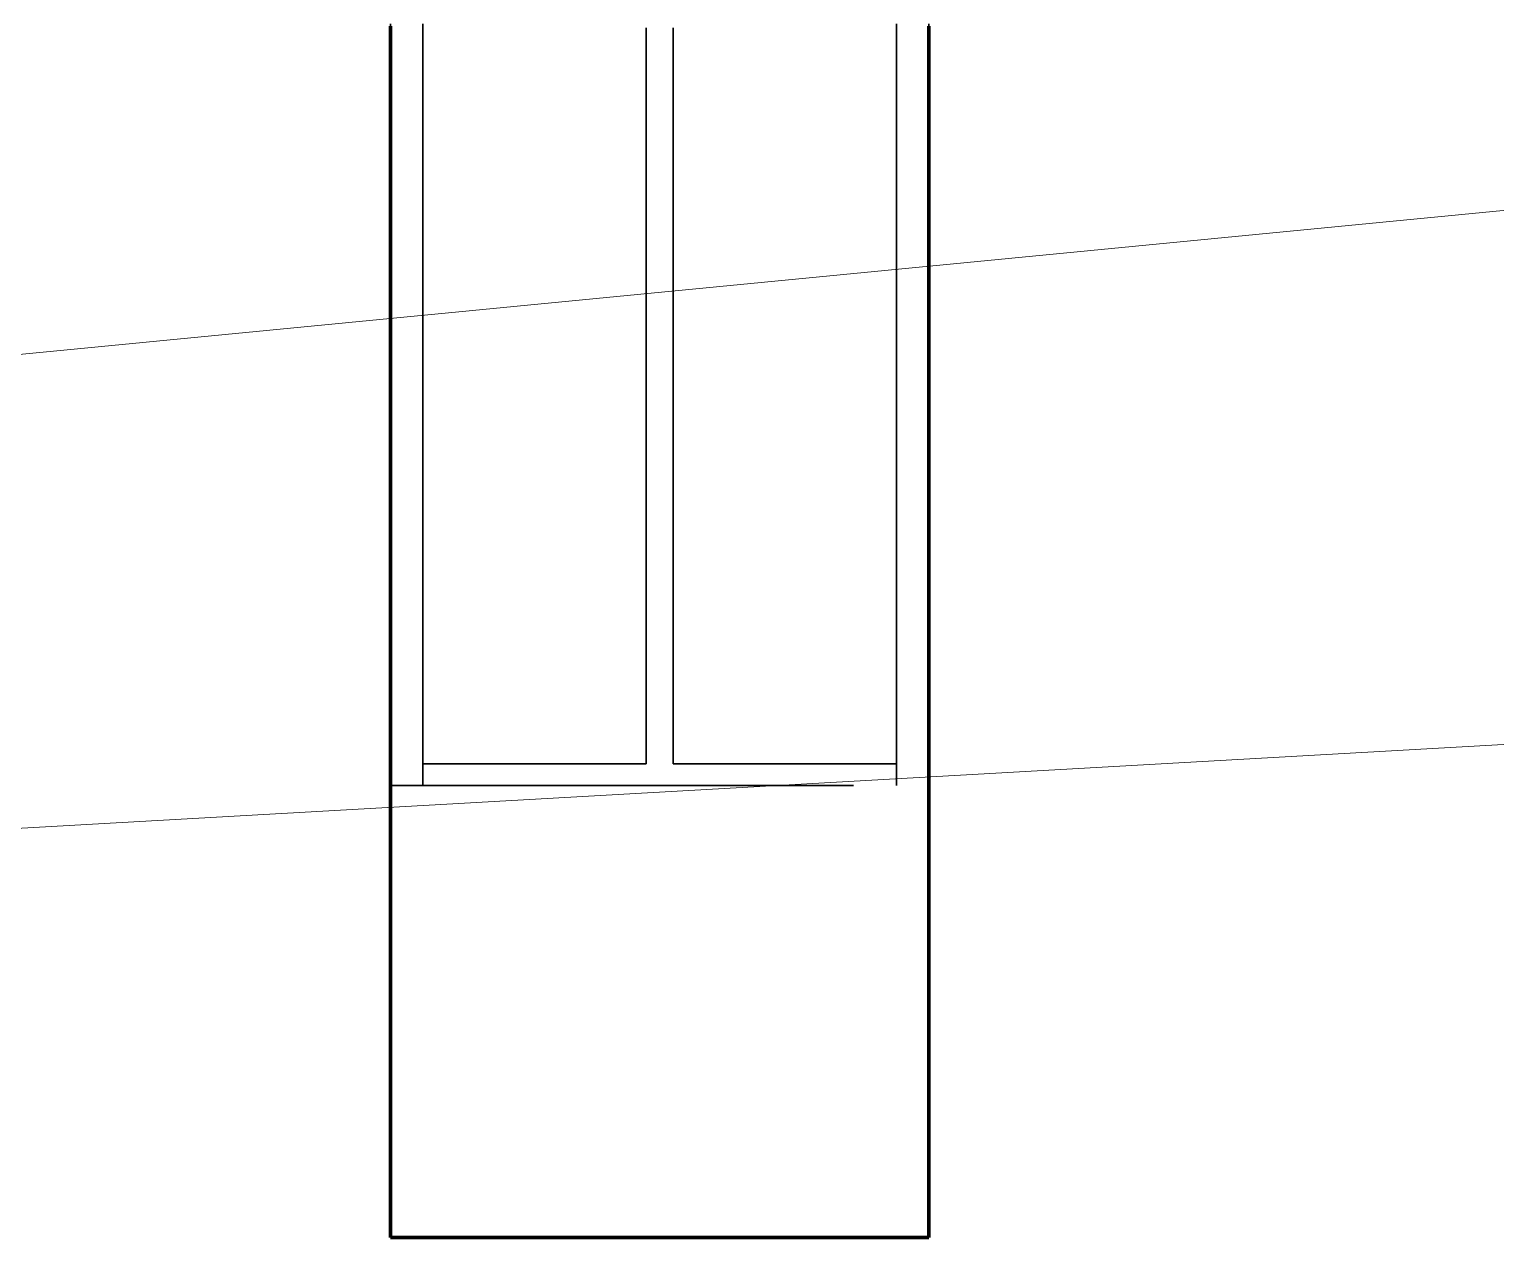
# Model space of a CAD drawing. Header units: millimetres. Extents: x 0 to 2208, y 0 to 420.
# Drawn here: x 104.73 to 118.35, y 143.77 to 154.99 of the extents above; entities that cross this region are included whole.
import ezdxf

# ---------------------------------------------------------------- set-up
doc = ezdxf.new("R2010")
doc.units = ezdxf.units.MM
doc.linetypes.add('IRAM-E-TRAZOS', pattern=[5, 4, -1])
for name, color, linetype, lineweight in [('01-VISIBLE', 7, 'CONTINUOUS', 70), ('02-OCULTA', 4, 'IRAM-E-TRAZOS', 35), ('08-FINA', 5, 'CONTINUOUS', 18)]:
    doc.layers.add(name, color=color, linetype=linetype, lineweight=lineweight)

msp = doc.modelspace()

# ---------------------------------------------------------------- linework, layer by layer
at = {"layer": '01-VISIBLE'}
msp.add_line((108.084, 143.766), (113.084, 143.766), dxfattribs=at)
for points in [[(108.084, 155.016), (108.084, 154.941), (108.084, 154.866), (108.084, 154.791), (108.084, 154.716), (108.084, 154.641), (108.084, 154.566), (108.084, 154.491), (108.084, 154.416), (108.084, 154.341), (108.084, 154.266), (108.084, 154.191), (108.084, 154.116), (108.084, 154.041), (108.084, 153.966), (108.084, 153.891), (108.084, 153.816), (108.084, 153.741), (108.084, 153.666), (108.084, 153.591), (108.084, 153.516), (108.084, 153.441), (108.084, 153.366), (108.084, 153.291), (108.084, 153.216), (108.084, 153.141), (108.084, 153.066), (108.084, 152.991), (108.084, 152.916), (108.084, 152.841), (108.084, 152.766), (108.084, 152.691), (108.084, 152.616), (108.084, 152.541), (108.084, 152.466), (108.084, 152.391), (108.084, 152.316), (108.084, 152.241), (108.084, 152.166), (108.084, 152.091), (108.084, 152.016), (108.084, 151.941), (108.084, 151.866), (108.084, 151.791), (108.084, 151.716), (108.084, 151.641), (108.084, 151.566), (108.084, 151.491), (108.084, 151.416), (108.084, 151.341), (108.084, 151.266), (108.084, 151.191), (108.084, 151.116), (108.084, 151.041), (108.084, 150.966), (108.084, 150.891), (108.084, 150.816), (108.084, 150.741), (108.084, 150.666), (108.084, 150.591), (108.084, 150.516), (108.084, 150.441), (108.084, 150.366), (108.084, 150.291), (108.084, 150.216), (108.084, 150.141), (108.084, 150.066), (108.084, 149.991), (108.084, 149.916), (108.084, 149.841), (108.084, 149.766), (108.084, 149.691), (108.084, 149.616), (108.084, 149.541), (108.084, 149.466), (108.084, 149.391), (108.084, 149.316), (108.084, 149.241), (108.084, 149.166), (108.084, 149.091), (108.084, 149.016), (108.084, 148.941), (108.084, 148.866), (108.084, 148.791), (108.084, 148.716), (108.084, 148.641), (108.084, 148.566), (108.084, 148.491), (108.084, 148.416), (108.084, 148.341), (108.084, 148.266), (108.084, 148.191), (108.084, 148.116), (108.084, 148.041), (108.084, 147.966), (108.084, 147.891), (108.084, 147.816), (108.084, 147.741), (108.084, 147.666), (108.084, 147.591), (108.084, 147.516), (108.084, 147.441), (108.084, 147.366), (108.084, 147.291), (108.084, 147.216), (108.084, 147.141), (108.084, 147.066), (108.084, 146.991), (108.084, 146.916), (108.084, 146.841), (108.084, 146.766), (108.084, 146.691), (108.084, 146.616), (108.084, 146.541), (108.084, 146.466), (108.084, 146.391), (108.084, 146.316), (108.084, 146.241), (108.084, 146.166), (108.084, 146.091), (108.084, 146.016), (108.084, 145.941), (108.084, 145.866), (108.084, 145.791), (108.084, 145.716), (108.084, 145.641), (108.084, 145.566), (108.084, 145.491), (108.084, 145.416), (108.084, 145.341), (108.084, 145.266), (108.084, 145.191), (108.084, 145.116), (108.084, 145.041), (108.084, 144.966), (108.084, 144.891), (108.084, 144.816), (108.084, 144.741), (108.084, 144.666), (108.084, 144.591), (108.084, 144.516), (108.084, 144.441), (108.084, 144.366), (108.084, 144.291), (108.084, 144.216), (108.084, 144.141), (108.084, 144.066), (108.084, 143.991), (108.084, 143.916), (108.084, 143.841), (108.084, 143.766)], [(113.084, 155.016), (113.084, 154.941), (113.084, 154.866), (113.084, 154.791), (113.084, 154.716), (113.084, 154.641), (113.084, 154.566), (113.084, 154.491), (113.084, 154.416), (113.084, 154.341), (113.084, 154.266), (113.084, 154.191), (113.084, 154.116), (113.084, 154.041), (113.084, 153.966), (113.084, 153.891), (113.084, 153.816), (113.084, 153.741), (113.084, 153.666), (113.084, 153.591), (113.084, 153.516), (113.084, 153.441), (113.084, 153.366), (113.084, 153.291), (113.084, 153.216), (113.084, 153.141), (113.084, 153.066), (113.084, 152.991), (113.084, 152.916), (113.084, 152.841), (113.084, 152.766), (113.084, 152.691), (113.084, 152.616), (113.084, 152.541), (113.084, 152.466), (113.084, 152.391), (113.084, 152.316), (113.084, 152.241), (113.084, 152.166), (113.084, 152.091), (113.084, 152.016), (113.084, 151.941), (113.084, 151.866), (113.084, 151.791), (113.084, 151.716), (113.084, 151.641), (113.084, 151.566), (113.084, 151.491), (113.084, 151.416), (113.084, 151.341), (113.084, 151.266), (113.084, 151.191), (113.084, 151.116), (113.084, 151.041), (113.084, 150.966), (113.084, 150.891), (113.084, 150.816), (113.084, 150.741), (113.084, 150.666), (113.084, 150.591), (113.084, 150.516), (113.084, 150.441), (113.084, 150.366), (113.084, 150.291), (113.084, 150.216), (113.084, 150.141), (113.084, 150.066), (113.084, 149.991), (113.084, 149.916), (113.084, 149.841), (113.084, 149.766), (113.084, 149.691), (113.084, 149.616), (113.084, 149.541), (113.084, 149.466), (113.084, 149.391), (113.084, 149.316), (113.084, 149.241), (113.084, 149.166), (113.084, 149.091), (113.084, 149.016), (113.084, 148.941), (113.084, 148.866), (113.084, 148.791), (113.084, 148.716), (113.084, 148.641), (113.084, 148.566), (113.084, 148.491), (113.084, 148.416), (113.084, 148.341), (113.084, 148.266), (113.084, 148.191), (113.084, 148.116), (113.084, 148.041), (113.084, 147.966), (113.084, 147.891), (113.084, 147.816), (113.084, 147.741), (113.084, 147.666), (113.084, 147.591), (113.084, 147.516), (113.084, 147.441), (113.084, 147.366), (113.084, 147.291), (113.084, 147.216), (113.084, 147.141), (113.084, 147.066), (113.084, 146.991), (113.084, 146.916), (113.084, 146.841), (113.084, 146.766), (113.084, 146.691), (113.084, 146.616), (113.084, 146.541), (113.084, 146.466), (113.084, 146.391), (113.084, 146.316), (113.084, 146.241), (113.084, 146.166), (113.084, 146.091), (113.084, 146.016), (113.084, 145.941), (113.084, 145.866), (113.084, 145.791), (113.084, 145.716), (113.084, 145.641), (113.084, 145.566), (113.084, 145.491), (113.084, 145.416), (113.084, 145.341), (113.084, 145.266), (113.084, 145.191), (113.084, 145.116), (113.084, 145.041), (113.084, 144.966), (113.084, 144.891), (113.084, 144.816), (113.084, 144.741), (113.084, 144.666), (113.084, 144.591), (113.084, 144.516), (113.084, 144.441), (113.084, 144.366), (113.084, 144.291), (113.084, 144.216), (113.084, 144.141), (113.084, 144.066), (113.084, 143.991), (113.084, 143.916), (113.084, 143.841), (113.084, 143.766)]]:
    msp.add_lwpolyline(points, dxfattribs=at)
at = {"layer": '02-OCULTA'}
for p, q in [((108.384, 148.166), (110.459, 148.166)), ((110.709, 148.166), (112.784, 148.166)), ((108.084, 147.966), (113.084, 147.966)), ((108.384, 147.966), (112.784, 147.966))]:
    msp.add_line(p, q, dxfattribs=at)
for points in [[(108.084, 155.04), (108.084, 154.986), (108.084, 154.932), (108.084, 154.878), (108.084, 154.824), (108.084, 154.77), (108.084, 154.716), (108.084, 154.662), (108.084, 154.608), (108.084, 154.554), (108.084, 154.5), (108.084, 154.446), (108.084, 154.392), (108.084, 154.338), (108.084, 154.284), (108.084, 154.23), (108.084, 154.176), (108.084, 154.122), (108.084, 154.068), (108.084, 154.014), (108.084, 153.96), (108.084, 153.906), (108.084, 153.852), (108.084, 153.798), (108.084, 153.744), (108.084, 153.69), (108.084, 153.636), (108.084, 153.582), (108.084, 153.528), (108.084, 153.474), (108.084, 153.42), (108.084, 153.366), (108.084, 153.312), (108.084, 153.258), (108.084, 153.204), (108.084, 153.15), (108.084, 153.096), (108.084, 153.042), (108.084, 152.988), (108.084, 152.934), (108.084, 152.88), (108.084, 152.826), (108.084, 152.772), (108.084, 152.718), (108.084, 152.664), (108.084, 152.61), (108.084, 152.556), (108.084, 152.502), (108.084, 152.448), (108.084, 152.394), (108.084, 152.34), (108.084, 152.286), (108.084, 152.232), (108.084, 152.178), (108.084, 152.124), (108.084, 152.07), (108.084, 152.016), (108.084, 151.962), (108.084, 151.908), (108.084, 151.854), (108.084, 151.8), (108.084, 151.746), (108.084, 151.692), (108.084, 151.638), (108.084, 151.584), (108.084, 151.53), (108.084, 151.476), (108.084, 151.422), (108.084, 151.368), (108.084, 151.314), (108.084, 151.26), (108.084, 151.206), (108.084, 151.152), (108.084, 151.098), (108.084, 151.044), (108.084, 150.99), (108.084, 150.936), (108.084, 150.882), (108.084, 150.828), (108.084, 150.774), (108.084, 150.72), (108.084, 150.666), (108.084, 150.612), (108.084, 150.558), (108.084, 150.504), (108.084, 150.45), (108.084, 150.396), (108.084, 150.342), (108.084, 150.288), (108.084, 150.234), (108.084, 150.18), (108.084, 150.126), (108.084, 150.072), (108.084, 150.018), (108.084, 149.964), (108.084, 149.91), (108.084, 149.856), (108.084, 149.802), (108.084, 149.748), (108.084, 149.694), (108.084, 149.64), (108.084, 149.586), (108.084, 149.532), (108.084, 149.478), (108.084, 149.424), (108.084, 149.37), (108.084, 149.316), (108.084, 149.262), (108.084, 149.208), (108.084, 149.154), (108.084, 149.1), (108.084, 149.046), (108.084, 148.992), (108.084, 148.938), (108.084, 148.884), (108.084, 148.83), (108.084, 148.776), (108.084, 148.722), (108.084, 148.668), (108.084, 148.614), (108.084, 148.56), (108.084, 148.506), (108.084, 148.452), (108.084, 148.398), (108.084, 148.344), (108.084, 148.29), (108.084, 148.236), (108.084, 148.182), (108.084, 148.128), (108.084, 148.074), (108.084, 148.02), (108.084, 147.966)], [(108.084, 147.966), (108.084, 148.02), (108.084, 148.074), (108.084, 148.128), (108.084, 148.182), (108.084, 148.236), (108.084, 148.29), (108.084, 148.344), (108.084, 148.398), (108.084, 148.452), (108.084, 148.506), (108.084, 148.56), (108.084, 148.614), (108.084, 148.668), (108.084, 148.722), (108.084, 148.776), (108.084, 148.83), (108.084, 148.884), (108.084, 148.938), (108.084, 148.992), (108.084, 149.046), (108.084, 149.1), (108.084, 149.154), (108.084, 149.208), (108.084, 149.262), (108.084, 149.316), (108.084, 149.37), (108.084, 149.424), (108.084, 149.478), (108.084, 149.532), (108.084, 149.586), (108.084, 149.64), (108.084, 149.694), (108.084, 149.748), (108.084, 149.802), (108.084, 149.856), (108.084, 149.91), (108.084, 149.964), (108.084, 150.018), (108.084, 150.072), (108.084, 150.126), (108.084, 150.18), (108.084, 150.234), (108.084, 150.288), (108.084, 150.342), (108.084, 150.396), (108.084, 150.45), (108.084, 150.504), (108.084, 150.558), (108.084, 150.612), (108.084, 150.666), (108.084, 150.72), (108.084, 150.774), (108.084, 150.828), (108.084, 150.882), (108.084, 150.936), (108.084, 150.99), (108.084, 151.044), (108.084, 151.098), (108.084, 151.152), (108.084, 151.206), (108.084, 151.26), (108.084, 151.314), (108.084, 151.368), (108.084, 151.422), (108.084, 151.476), (108.084, 151.53), (108.084, 151.584), (108.084, 151.638), (108.084, 151.692), (108.084, 151.746), (108.084, 151.8), (108.084, 151.854), (108.084, 151.908), (108.084, 151.962), (108.084, 152.016), (108.084, 152.07), (108.084, 152.124), (108.084, 152.178), (108.084, 152.232), (108.084, 152.286), (108.084, 152.34), (108.084, 152.394), (108.084, 152.448), (108.084, 152.502), (108.084, 152.556), (108.084, 152.61), (108.084, 152.664), (108.084, 152.718), (108.084, 152.772), (108.084, 152.826), (108.084, 152.88), (108.084, 152.934), (108.084, 152.988), (108.084, 153.042), (108.084, 153.096), (108.084, 153.15), (108.084, 153.204), (108.084, 153.258), (108.084, 153.312), (108.084, 153.366), (108.084, 153.42), (108.084, 153.474), (108.084, 153.528), (108.084, 153.582), (108.084, 153.636), (108.084, 153.69), (108.084, 153.744), (108.084, 153.798), (108.084, 153.852), (108.084, 153.906), (108.084, 153.96), (108.084, 154.014), (108.084, 154.068), (108.084, 154.122), (108.084, 154.176), (108.084, 154.23), (108.084, 154.284), (108.084, 154.338), (108.084, 154.392), (108.084, 154.446), (108.084, 154.5), (108.084, 154.554), (108.084, 154.608), (108.084, 154.662), (108.084, 154.716), (108.084, 154.77), (108.084, 154.824), (108.084, 154.878), (108.084, 154.932), (108.084, 154.986), (108.084, 155.04)], [(108.084, 143.766), (108.084, 143.841), (108.084, 143.916), (108.084, 143.991), (108.084, 144.066), (108.084, 144.141), (108.084, 144.216), (108.084, 144.291), (108.084, 144.366), (108.084, 144.441), (108.084, 144.516), (108.084, 144.591), (108.084, 144.666), (108.084, 144.741), (108.084, 144.816), (108.084, 144.891), (108.084, 144.966), (108.084, 145.041), (108.084, 145.116), (108.084, 145.191), (108.084, 145.266), (108.084, 145.341), (108.084, 145.416), (108.084, 145.491), (108.084, 145.566), (108.084, 145.641), (108.084, 145.716), (108.084, 145.791), (108.084, 145.866), (108.084, 145.941), (108.084, 146.016), (108.084, 146.091), (108.084, 146.166), (108.084, 146.241), (108.084, 146.316), (108.084, 146.391), (108.084, 146.466), (108.084, 146.541), (108.084, 146.616), (108.084, 146.691), (108.084, 146.766), (108.084, 146.841), (108.084, 146.916), (108.084, 146.991), (108.084, 147.066), (108.084, 147.141), (108.084, 147.216), (108.084, 147.291), (108.084, 147.366), (108.084, 147.441), (108.084, 147.516), (108.084, 147.591), (108.084, 147.666), (108.084, 147.741), (108.084, 147.816), (108.084, 147.891), (108.084, 147.966), (108.084, 148.041), (108.084, 148.116), (108.084, 148.191), (108.084, 148.266), (108.084, 148.341), (108.084, 148.416), (108.084, 148.491), (108.084, 148.566), (108.084, 148.641), (108.084, 148.716), (108.084, 148.791), (108.084, 148.866), (108.084, 148.941), (108.084, 149.016), (108.084, 149.091), (108.084, 149.166), (108.084, 149.241), (108.084, 149.316), (108.084, 149.391), (108.084, 149.466), (108.084, 149.541), (108.084, 149.616), (108.084, 149.691), (108.084, 149.766), (108.084, 149.841), (108.084, 149.916), (108.084, 149.991), (108.084, 150.066), (108.084, 150.141), (108.084, 150.216), (108.084, 150.291), (108.084, 150.366), (108.084, 150.441), (108.084, 150.516), (108.084, 150.591), (108.084, 150.666), (108.084, 150.741), (108.084, 150.816), (108.084, 150.891), (108.084, 150.966), (108.084, 151.041), (108.084, 151.116), (108.084, 151.191), (108.084, 151.266), (108.084, 151.341), (108.084, 151.416), (108.084, 151.491), (108.084, 151.566), (108.084, 151.641), (108.084, 151.716), (108.084, 151.791), (108.084, 151.866), (108.084, 151.941), (108.084, 152.016), (108.084, 152.091), (108.084, 152.166), (108.084, 152.241), (108.084, 152.316), (108.084, 152.391), (108.084, 152.466), (108.084, 152.541), (108.084, 152.616), (108.084, 152.691), (108.084, 152.766), (108.084, 152.841), (108.084, 152.916), (108.084, 152.991), (108.084, 153.066), (108.084, 153.141), (108.084, 153.216), (108.084, 153.291), (108.084, 153.366), (108.084, 153.441), (108.084, 153.516), (108.084, 153.591), (108.084, 153.666), (108.084, 153.741), (108.084, 153.816), (108.084, 153.891), (108.084, 153.966), (108.084, 154.041), (108.084, 154.116), (108.084, 154.191), (108.084, 154.266), (108.084, 154.341), (108.084, 154.416), (108.084, 154.491), (108.084, 154.566), (108.084, 154.641), (108.084, 154.716), (108.084, 154.791), (108.084, 154.866), (108.084, 154.941), (108.084, 155.016)], [(108.384, 155.04), (108.384, 154.986), (108.384, 154.932), (108.384, 154.878), (108.384, 154.824), (108.384, 154.77), (108.384, 154.716), (108.384, 154.662), (108.384, 154.608), (108.384, 154.554), (108.384, 154.5), (108.384, 154.446), (108.384, 154.392), (108.384, 154.338), (108.384, 154.284), (108.384, 154.23), (108.384, 154.176), (108.384, 154.122), (108.384, 154.068), (108.384, 154.014), (108.384, 153.96), (108.384, 153.906), (108.384, 153.852), (108.384, 153.798), (108.384, 153.744), (108.384, 153.69), (108.384, 153.636), (108.384, 153.582), (108.384, 153.528), (108.384, 153.474), (108.384, 153.42), (108.384, 153.366), (108.384, 153.312), (108.384, 153.258), (108.384, 153.204), (108.384, 153.15), (108.384, 153.096), (108.384, 153.042), (108.384, 152.988), (108.384, 152.934), (108.384, 152.88), (108.384, 152.826), (108.384, 152.772), (108.384, 152.718), (108.384, 152.664), (108.384, 152.61), (108.384, 152.556), (108.384, 152.502), (108.384, 152.448), (108.384, 152.394), (108.384, 152.34), (108.384, 152.286), (108.384, 152.232), (108.384, 152.178), (108.384, 152.124), (108.384, 152.07), (108.384, 152.016), (108.384, 151.962), (108.384, 151.908), (108.384, 151.854), (108.384, 151.8), (108.384, 151.746), (108.384, 151.692), (108.384, 151.638), (108.384, 151.584), (108.384, 151.53), (108.384, 151.476), (108.384, 151.422), (108.384, 151.368), (108.384, 151.314), (108.384, 151.26), (108.384, 151.206), (108.384, 151.152), (108.384, 151.098), (108.384, 151.044), (108.384, 150.99), (108.384, 150.936), (108.384, 150.882), (108.384, 150.828), (108.384, 150.774), (108.384, 150.72), (108.384, 150.666), (108.384, 150.612), (108.384, 150.558), (108.384, 150.504), (108.384, 150.45), (108.384, 150.396), (108.384, 150.342), (108.384, 150.288), (108.384, 150.234), (108.384, 150.18), (108.384, 150.126), (108.384, 150.072), (108.384, 150.018), (108.384, 149.964), (108.384, 149.91), (108.384, 149.856), (108.384, 149.802), (108.384, 149.748), (108.384, 149.694), (108.384, 149.64), (108.384, 149.586), (108.384, 149.532), (108.384, 149.478), (108.384, 149.424), (108.384, 149.37), (108.384, 149.316), (108.384, 149.262), (108.384, 149.208), (108.384, 149.154), (108.384, 149.1), (108.384, 149.046), (108.384, 148.992), (108.384, 148.938), (108.384, 148.884), (108.384, 148.83), (108.384, 148.776), (108.384, 148.722), (108.384, 148.668), (108.384, 148.614), (108.384, 148.56), (108.384, 148.506), (108.384, 148.452), (108.384, 148.398), (108.384, 148.344), (108.384, 148.29), (108.384, 148.236), (108.384, 148.182), (108.384, 148.128), (108.384, 148.074), (108.384, 148.02), (108.384, 147.966)], [(108.384, 147.966), (108.384, 148.02), (108.384, 148.074), (108.384, 148.128), (108.384, 148.182), (108.384, 148.236), (108.384, 148.29), (108.384, 148.344), (108.384, 148.398), (108.384, 148.452), (108.384, 148.506), (108.384, 148.56), (108.384, 148.614), (108.384, 148.668), (108.384, 148.722), (108.384, 148.776), (108.384, 148.83), (108.384, 148.884), (108.384, 148.938), (108.384, 148.992), (108.384, 149.046), (108.384, 149.1), (108.384, 149.154), (108.384, 149.208), (108.384, 149.262), (108.384, 149.316), (108.384, 149.37), (108.384, 149.424), (108.384, 149.478), (108.384, 149.532), (108.384, 149.586), (108.384, 149.64), (108.384, 149.694), (108.384, 149.748), (108.384, 149.802), (108.384, 149.856), (108.384, 149.91), (108.384, 149.964), (108.384, 150.018), (108.384, 150.072), (108.384, 150.126), (108.384, 150.18), (108.384, 150.234), (108.384, 150.288), (108.384, 150.342), (108.384, 150.396), (108.384, 150.45), (108.384, 150.504), (108.384, 150.558), (108.384, 150.612), (108.384, 150.666), (108.384, 150.72), (108.384, 150.774), (108.384, 150.828), (108.384, 150.882), (108.384, 150.936), (108.384, 150.99), (108.384, 151.044), (108.384, 151.098), (108.384, 151.152), (108.384, 151.206), (108.384, 151.26), (108.384, 151.314), (108.384, 151.368), (108.384, 151.422), (108.384, 151.476), (108.384, 151.53), (108.384, 151.584), (108.384, 151.638), (108.384, 151.692), (108.384, 151.746), (108.384, 151.8), (108.384, 151.854), (108.384, 151.908), (108.384, 151.962), (108.384, 152.016), (108.384, 152.07), (108.384, 152.124), (108.384, 152.178), (108.384, 152.232), (108.384, 152.286), (108.384, 152.34), (108.384, 152.394), (108.384, 152.448), (108.384, 152.502), (108.384, 152.556), (108.384, 152.61), (108.384, 152.664), (108.384, 152.718), (108.384, 152.772), (108.384, 152.826), (108.384, 152.88), (108.384, 152.934), (108.384, 152.988), (108.384, 153.042), (108.384, 153.096), (108.384, 153.15), (108.384, 153.204), (108.384, 153.258), (108.384, 153.312), (108.384, 153.366), (108.384, 153.42), (108.384, 153.474), (108.384, 153.528), (108.384, 153.582), (108.384, 153.636), (108.384, 153.69), (108.384, 153.744), (108.384, 153.798), (108.384, 153.852), (108.384, 153.906), (108.384, 153.96), (108.384, 154.014), (108.384, 154.068), (108.384, 154.122), (108.384, 154.176), (108.384, 154.23), (108.384, 154.284), (108.384, 154.338), (108.384, 154.392), (108.384, 154.446), (108.384, 154.5), (108.384, 154.554), (108.384, 154.608), (108.384, 154.662), (108.384, 154.716), (108.384, 154.77), (108.384, 154.824), (108.384, 154.878), (108.384, 154.932), (108.384, 154.986), (108.384, 155.04)], [(108.384, 155.003), (108.384, 154.95), (108.384, 154.897), (108.384, 154.844), (108.384, 154.791), (108.384, 154.738), (108.384, 154.685), (108.384, 154.632), (108.384, 154.579), (108.384, 154.526), (108.384, 154.473), (108.384, 154.42), (108.384, 154.367), (108.384, 154.314), (108.384, 154.261), (108.384, 154.208), (108.384, 154.155), (108.384, 154.102), (108.384, 154.049), (108.384, 153.996), (108.384, 153.943), (108.384, 153.89), (108.384, 153.837), (108.384, 153.784), (108.384, 153.731), (108.384, 153.678), (108.384, 153.625), (108.384, 153.572), (108.384, 153.519), (108.384, 153.466), (108.384, 153.413), (108.384, 153.36), (108.384, 153.307), (108.384, 153.254), (108.384, 153.201), (108.384, 153.148), (108.384, 153.095), (108.384, 153.042), (108.384, 152.989), (108.384, 152.936), (108.384, 152.883), (108.384, 152.83), (108.384, 152.777), (108.384, 152.724), (108.384, 152.671), (108.384, 152.618), (108.384, 152.565), (108.384, 152.512), (108.384, 152.459), (108.384, 152.406), (108.384, 152.353), (108.384, 152.3), (108.384, 152.247), (108.384, 152.194), (108.384, 152.141), (108.384, 152.088), (108.384, 152.035), (108.384, 151.982), (108.384, 151.929), (108.384, 151.876), (108.384, 151.823), (108.384, 151.77), (108.384, 151.717), (108.384, 151.664), (108.384, 151.611), (108.384, 151.558), (108.384, 151.505), (108.384, 151.452), (108.384, 151.399), (108.384, 151.346), (108.384, 151.293), (108.384, 151.24), (108.384, 151.187), (108.384, 151.134), (108.384, 151.081), (108.384, 151.028), (108.384, 150.975), (108.384, 150.922), (108.384, 150.869), (108.384, 150.816), (108.384, 150.763), (108.384, 150.71), (108.384, 150.657), (108.384, 150.604), (108.384, 150.551), (108.384, 150.498), (108.384, 150.445), (108.384, 150.392), (108.384, 150.339), (108.384, 150.286), (108.384, 150.233), (108.384, 150.18), (108.384, 150.127), (108.384, 150.074), (108.384, 150.021), (108.384, 149.968), (108.384, 149.915), (108.384, 149.862), (108.384, 149.809), (108.384, 149.756), (108.384, 149.703), (108.384, 149.65), (108.384, 149.597), (108.384, 149.544), (108.384, 149.491), (108.384, 149.438), (108.384, 149.385), (108.384, 149.332), (108.384, 149.279), (108.384, 149.226), (108.384, 149.173), (108.384, 149.12), (108.384, 149.067), (108.384, 149.014), (108.384, 148.961), (108.384, 148.908), (108.384, 148.855), (108.384, 148.802), (108.384, 148.749), (108.384, 148.696), (108.384, 148.643), (108.384, 148.59), (108.384, 148.537), (108.384, 148.484), (108.384, 148.431), (108.384, 148.378), (108.384, 148.325), (108.384, 148.272), (108.384, 148.219), (108.384, 148.166)], [(108.384, 148.166), (108.384, 148.219), (108.384, 148.272), (108.384, 148.325), (108.384, 148.378), (108.384, 148.431), (108.384, 148.484), (108.384, 148.537), (108.384, 148.59), (108.384, 148.643), (108.384, 148.696), (108.384, 148.749), (108.384, 148.802), (108.384, 148.855), (108.384, 148.908), (108.384, 148.961), (108.384, 149.014), (108.384, 149.067), (108.384, 149.12), (108.384, 149.173), (108.384, 149.226), (108.384, 149.279), (108.384, 149.332), (108.384, 149.385), (108.384, 149.438), (108.384, 149.491), (108.384, 149.544), (108.384, 149.597), (108.384, 149.65), (108.384, 149.703), (108.384, 149.756), (108.384, 149.809), (108.384, 149.862), (108.384, 149.915), (108.384, 149.968), (108.384, 150.021), (108.384, 150.074), (108.384, 150.127), (108.384, 150.18), (108.384, 150.233), (108.384, 150.286), (108.384, 150.339), (108.384, 150.392), (108.384, 150.445), (108.384, 150.498), (108.384, 150.551), (108.384, 150.604), (108.384, 150.657), (108.384, 150.71), (108.384, 150.763), (108.384, 150.816), (108.384, 150.869), (108.384, 150.922), (108.384, 150.975), (108.384, 151.028), (108.384, 151.081), (108.384, 151.134), (108.384, 151.187), (108.384, 151.24), (108.384, 151.293), (108.384, 151.346), (108.384, 151.399), (108.384, 151.452), (108.384, 151.505), (108.384, 151.558), (108.384, 151.611), (108.384, 151.664), (108.384, 151.717), (108.384, 151.77), (108.384, 151.823), (108.384, 151.876), (108.384, 151.929), (108.384, 151.982), (108.384, 152.035), (108.384, 152.088), (108.384, 152.141), (108.384, 152.194), (108.384, 152.247), (108.384, 152.3), (108.384, 152.353), (108.384, 152.406), (108.384, 152.459), (108.384, 152.512), (108.384, 152.565), (108.384, 152.618), (108.384, 152.671), (108.384, 152.724), (108.384, 152.777), (108.384, 152.83), (108.384, 152.883), (108.384, 152.936), (108.384, 152.989), (108.384, 153.042), (108.384, 153.095), (108.384, 153.148), (108.384, 153.201), (108.384, 153.254), (108.384, 153.307), (108.384, 153.36), (108.384, 153.413), (108.384, 153.466), (108.384, 153.519), (108.384, 153.572), (108.384, 153.625), (108.384, 153.678), (108.384, 153.731), (108.384, 153.784), (108.384, 153.837), (108.384, 153.89), (108.384, 153.943), (108.384, 153.996), (108.384, 154.049), (108.384, 154.102), (108.384, 154.155), (108.384, 154.208), (108.384, 154.261), (108.384, 154.314), (108.384, 154.367), (108.384, 154.42), (108.384, 154.473), (108.384, 154.526), (108.384, 154.579), (108.384, 154.632), (108.384, 154.685), (108.384, 154.738), (108.384, 154.791), (108.384, 154.844), (108.384, 154.897), (108.384, 154.95), (108.384, 155.003)], [(110.459, 155.003), (110.459, 154.95), (110.459, 154.897), (110.459, 154.844), (110.459, 154.791), (110.459, 154.738), (110.459, 154.685), (110.459, 154.632), (110.459, 154.579), (110.459, 154.526), (110.459, 154.473), (110.459, 154.42), (110.459, 154.367), (110.459, 154.314), (110.459, 154.261), (110.459, 154.208), (110.459, 154.155), (110.459, 154.102), (110.459, 154.049), (110.459, 153.996), (110.459, 153.943), (110.459, 153.89), (110.459, 153.837), (110.459, 153.784), (110.459, 153.731), (110.459, 153.678), (110.459, 153.625), (110.459, 153.572), (110.459, 153.519), (110.459, 153.466), (110.459, 153.413), (110.459, 153.36), (110.459, 153.307), (110.459, 153.254), (110.459, 153.201), (110.459, 153.148), (110.459, 153.095), (110.459, 153.042), (110.459, 152.989), (110.459, 152.936), (110.459, 152.883), (110.459, 152.83), (110.459, 152.777), (110.459, 152.724), (110.459, 152.671), (110.459, 152.618), (110.459, 152.565), (110.459, 152.512), (110.459, 152.459), (110.459, 152.406), (110.459, 152.353), (110.459, 152.3), (110.459, 152.247), (110.459, 152.194), (110.459, 152.141), (110.459, 152.088), (110.459, 152.035), (110.459, 151.982), (110.459, 151.929), (110.459, 151.876), (110.459, 151.823), (110.459, 151.77), (110.459, 151.717), (110.459, 151.664), (110.459, 151.611), (110.459, 151.558), (110.459, 151.505), (110.459, 151.452), (110.459, 151.399), (110.459, 151.346), (110.459, 151.293), (110.459, 151.24), (110.459, 151.187), (110.459, 151.134), (110.459, 151.081), (110.459, 151.028), (110.459, 150.975), (110.459, 150.922), (110.459, 150.869), (110.459, 150.816), (110.459, 150.763), (110.459, 150.71), (110.459, 150.657), (110.459, 150.604), (110.459, 150.551), (110.459, 150.498), (110.459, 150.445), (110.459, 150.392), (110.459, 150.339), (110.459, 150.286), (110.459, 150.233), (110.459, 150.18), (110.459, 150.127), (110.459, 150.074), (110.459, 150.021), (110.459, 149.968), (110.459, 149.915), (110.459, 149.862), (110.459, 149.809), (110.459, 149.756), (110.459, 149.703), (110.459, 149.65), (110.459, 149.597), (110.459, 149.544), (110.459, 149.491), (110.459, 149.438), (110.459, 149.385), (110.459, 149.332), (110.459, 149.279), (110.459, 149.226), (110.459, 149.173), (110.459, 149.12), (110.459, 149.067), (110.459, 149.014), (110.459, 148.961), (110.459, 148.908), (110.459, 148.855), (110.459, 148.802), (110.459, 148.749), (110.459, 148.696), (110.459, 148.643), (110.459, 148.59), (110.459, 148.537), (110.459, 148.484), (110.459, 148.431), (110.459, 148.378), (110.459, 148.325), (110.459, 148.272), (110.459, 148.219), (110.459, 148.166)], [(110.459, 148.166), (110.459, 148.219), (110.459, 148.272), (110.459, 148.325), (110.459, 148.378), (110.459, 148.431), (110.459, 148.484), (110.459, 148.537), (110.459, 148.59), (110.459, 148.643), (110.459, 148.696), (110.459, 148.749), (110.459, 148.802), (110.459, 148.855), (110.459, 148.908), (110.459, 148.961), (110.459, 149.014), (110.459, 149.067), (110.459, 149.12), (110.459, 149.173), (110.459, 149.226), (110.459, 149.279), (110.459, 149.332), (110.459, 149.385), (110.459, 149.438), (110.459, 149.491), (110.459, 149.544), (110.459, 149.597), (110.459, 149.65), (110.459, 149.703), (110.459, 149.756), (110.459, 149.809), (110.459, 149.862), (110.459, 149.915), (110.459, 149.968), (110.459, 150.021), (110.459, 150.074), (110.459, 150.127), (110.459, 150.18), (110.459, 150.233), (110.459, 150.286), (110.459, 150.339), (110.459, 150.392), (110.459, 150.445), (110.459, 150.498), (110.459, 150.551), (110.459, 150.604), (110.459, 150.657), (110.459, 150.71), (110.459, 150.763), (110.459, 150.816), (110.459, 150.869), (110.459, 150.922), (110.459, 150.975), (110.459, 151.028), (110.459, 151.081), (110.459, 151.134), (110.459, 151.187), (110.459, 151.24), (110.459, 151.293), (110.459, 151.346), (110.459, 151.399), (110.459, 151.452), (110.459, 151.505), (110.459, 151.558), (110.459, 151.611), (110.459, 151.664), (110.459, 151.717), (110.459, 151.77), (110.459, 151.823), (110.459, 151.876), (110.459, 151.929), (110.459, 151.982), (110.459, 152.035), (110.459, 152.088), (110.459, 152.141), (110.459, 152.194), (110.459, 152.247), (110.459, 152.3), (110.459, 152.353), (110.459, 152.406), (110.459, 152.459), (110.459, 152.512), (110.459, 152.565), (110.459, 152.618), (110.459, 152.671), (110.459, 152.724), (110.459, 152.777), (110.459, 152.83), (110.459, 152.883), (110.459, 152.936), (110.459, 152.989), (110.459, 153.042), (110.459, 153.095), (110.459, 153.148), (110.459, 153.201), (110.459, 153.254), (110.459, 153.307), (110.459, 153.36), (110.459, 153.413), (110.459, 153.466), (110.459, 153.519), (110.459, 153.572), (110.459, 153.625), (110.459, 153.678), (110.459, 153.731), (110.459, 153.784), (110.459, 153.837), (110.459, 153.89), (110.459, 153.943), (110.459, 153.996), (110.459, 154.049), (110.459, 154.102), (110.459, 154.155), (110.459, 154.208), (110.459, 154.261), (110.459, 154.314), (110.459, 154.367), (110.459, 154.42), (110.459, 154.473), (110.459, 154.526), (110.459, 154.579), (110.459, 154.632), (110.459, 154.685), (110.459, 154.738), (110.459, 154.791), (110.459, 154.844), (110.459, 154.897), (110.459, 154.95), (110.459, 155.003)], [(110.709, 155.003), (110.709, 154.95), (110.709, 154.897), (110.709, 154.844), (110.709, 154.791), (110.709, 154.738), (110.709, 154.685), (110.709, 154.632), (110.709, 154.579), (110.709, 154.526), (110.709, 154.473), (110.709, 154.42), (110.709, 154.367), (110.709, 154.314), (110.709, 154.261), (110.709, 154.208), (110.709, 154.155), (110.709, 154.102), (110.709, 154.049), (110.709, 153.996), (110.709, 153.943), (110.709, 153.89), (110.709, 153.837), (110.709, 153.784), (110.709, 153.731), (110.709, 153.678), (110.709, 153.625), (110.709, 153.572), (110.709, 153.519), (110.709, 153.466), (110.709, 153.413), (110.709, 153.36), (110.709, 153.307), (110.709, 153.254), (110.709, 153.201), (110.709, 153.148), (110.709, 153.095), (110.709, 153.042), (110.709, 152.989), (110.709, 152.936), (110.709, 152.883), (110.709, 152.83), (110.709, 152.777), (110.709, 152.724), (110.709, 152.671), (110.709, 152.618), (110.709, 152.565), (110.709, 152.512), (110.709, 152.459), (110.709, 152.406), (110.709, 152.353), (110.709, 152.3), (110.709, 152.247), (110.709, 152.194), (110.709, 152.141), (110.709, 152.088), (110.709, 152.035), (110.709, 151.982), (110.709, 151.929), (110.709, 151.876), (110.709, 151.823), (110.709, 151.77), (110.709, 151.717), (110.709, 151.664), (110.709, 151.611), (110.709, 151.558), (110.709, 151.505), (110.709, 151.452), (110.709, 151.399), (110.709, 151.346), (110.709, 151.293), (110.709, 151.24), (110.709, 151.187), (110.709, 151.134), (110.709, 151.081), (110.709, 151.028), (110.709, 150.975), (110.709, 150.922), (110.709, 150.869), (110.709, 150.816), (110.709, 150.763), (110.709, 150.71), (110.709, 150.657), (110.709, 150.604), (110.709, 150.551), (110.709, 150.498), (110.709, 150.445), (110.709, 150.392), (110.709, 150.339), (110.709, 150.286), (110.709, 150.233), (110.709, 150.18), (110.709, 150.127), (110.709, 150.074), (110.709, 150.021), (110.709, 149.968), (110.709, 149.915), (110.709, 149.862), (110.709, 149.809), (110.709, 149.756), (110.709, 149.703), (110.709, 149.65), (110.709, 149.597), (110.709, 149.544), (110.709, 149.491), (110.709, 149.438), (110.709, 149.385), (110.709, 149.332), (110.709, 149.279), (110.709, 149.226), (110.709, 149.173), (110.709, 149.12), (110.709, 149.067), (110.709, 149.014), (110.709, 148.961), (110.709, 148.908), (110.709, 148.855), (110.709, 148.802), (110.709, 148.749), (110.709, 148.696), (110.709, 148.643), (110.709, 148.59), (110.709, 148.537), (110.709, 148.484), (110.709, 148.431), (110.709, 148.378), (110.709, 148.325), (110.709, 148.272), (110.709, 148.219), (110.709, 148.166)], [(110.709, 148.166), (110.709, 148.219), (110.709, 148.272), (110.709, 148.325), (110.709, 148.378), (110.709, 148.431), (110.709, 148.484), (110.709, 148.537), (110.709, 148.59), (110.709, 148.643), (110.709, 148.696), (110.709, 148.749), (110.709, 148.802), (110.709, 148.855), (110.709, 148.908), (110.709, 148.961), (110.709, 149.014), (110.709, 149.067), (110.709, 149.12), (110.709, 149.173), (110.709, 149.226), (110.709, 149.279), (110.709, 149.332), (110.709, 149.385), (110.709, 149.438), (110.709, 149.491), (110.709, 149.544), (110.709, 149.597), (110.709, 149.65), (110.709, 149.703), (110.709, 149.756), (110.709, 149.809), (110.709, 149.862), (110.709, 149.915), (110.709, 149.968), (110.709, 150.021), (110.709, 150.074), (110.709, 150.127), (110.709, 150.18), (110.709, 150.233), (110.709, 150.286), (110.709, 150.339), (110.709, 150.392), (110.709, 150.445), (110.709, 150.498), (110.709, 150.551), (110.709, 150.604), (110.709, 150.657), (110.709, 150.71), (110.709, 150.763), (110.709, 150.816), (110.709, 150.869), (110.709, 150.922), (110.709, 150.975), (110.709, 151.028), (110.709, 151.081), (110.709, 151.134), (110.709, 151.187), (110.709, 151.24), (110.709, 151.293), (110.709, 151.346), (110.709, 151.399), (110.709, 151.452), (110.709, 151.505), (110.709, 151.558), (110.709, 151.611), (110.709, 151.664), (110.709, 151.717), (110.709, 151.77), (110.709, 151.823), (110.709, 151.876), (110.709, 151.929), (110.709, 151.982), (110.709, 152.035), (110.709, 152.088), (110.709, 152.141), (110.709, 152.194), (110.709, 152.247), (110.709, 152.3), (110.709, 152.353), (110.709, 152.406), (110.709, 152.459), (110.709, 152.512), (110.709, 152.565), (110.709, 152.618), (110.709, 152.671), (110.709, 152.724), (110.709, 152.777), (110.709, 152.83), (110.709, 152.883), (110.709, 152.936), (110.709, 152.989), (110.709, 153.042), (110.709, 153.095), (110.709, 153.148), (110.709, 153.201), (110.709, 153.254), (110.709, 153.307), (110.709, 153.36), (110.709, 153.413), (110.709, 153.466), (110.709, 153.519), (110.709, 153.572), (110.709, 153.625), (110.709, 153.678), (110.709, 153.731), (110.709, 153.784), (110.709, 153.837), (110.709, 153.89), (110.709, 153.943), (110.709, 153.996), (110.709, 154.049), (110.709, 154.102), (110.709, 154.155), (110.709, 154.208), (110.709, 154.261), (110.709, 154.314), (110.709, 154.367), (110.709, 154.42), (110.709, 154.473), (110.709, 154.526), (110.709, 154.579), (110.709, 154.632), (110.709, 154.685), (110.709, 154.738), (110.709, 154.791), (110.709, 154.844), (110.709, 154.897), (110.709, 154.95), (110.709, 155.003)], [(112.784, 155.04), (112.784, 154.986), (112.784, 154.932), (112.784, 154.878), (112.784, 154.824), (112.784, 154.77), (112.784, 154.716), (112.784, 154.662), (112.784, 154.608), (112.784, 154.554), (112.784, 154.5), (112.784, 154.446), (112.784, 154.392), (112.784, 154.338), (112.784, 154.284), (112.784, 154.23), (112.784, 154.176), (112.784, 154.122), (112.784, 154.068), (112.784, 154.014), (112.784, 153.96), (112.784, 153.906), (112.784, 153.852), (112.784, 153.798), (112.784, 153.744), (112.784, 153.69), (112.784, 153.636), (112.784, 153.582), (112.784, 153.528), (112.784, 153.474), (112.784, 153.42), (112.784, 153.366), (112.784, 153.312), (112.784, 153.258), (112.784, 153.204), (112.784, 153.15), (112.784, 153.096), (112.784, 153.042), (112.784, 152.988), (112.784, 152.934), (112.784, 152.88), (112.784, 152.826), (112.784, 152.772), (112.784, 152.718), (112.784, 152.664), (112.784, 152.61), (112.784, 152.556), (112.784, 152.502), (112.784, 152.448), (112.784, 152.394), (112.784, 152.34), (112.784, 152.286), (112.784, 152.232), (112.784, 152.178), (112.784, 152.124), (112.784, 152.07), (112.784, 152.016), (112.784, 151.962), (112.784, 151.908), (112.784, 151.854), (112.784, 151.8), (112.784, 151.746), (112.784, 151.692), (112.784, 151.638), (112.784, 151.584), (112.784, 151.53), (112.784, 151.476), (112.784, 151.422), (112.784, 151.368), (112.784, 151.314), (112.784, 151.26), (112.784, 151.206), (112.784, 151.152), (112.784, 151.098), (112.784, 151.044), (112.784, 150.99), (112.784, 150.936), (112.784, 150.882), (112.784, 150.828), (112.784, 150.774), (112.784, 150.72), (112.784, 150.666), (112.784, 150.612), (112.784, 150.558), (112.784, 150.504), (112.784, 150.45), (112.784, 150.396), (112.784, 150.342), (112.784, 150.288), (112.784, 150.234), (112.784, 150.18), (112.784, 150.126), (112.784, 150.072), (112.784, 150.018), (112.784, 149.964), (112.784, 149.91), (112.784, 149.856), (112.784, 149.802), (112.784, 149.748), (112.784, 149.694), (112.784, 149.64), (112.784, 149.586), (112.784, 149.532), (112.784, 149.478), (112.784, 149.424), (112.784, 149.37), (112.784, 149.316), (112.784, 149.262), (112.784, 149.208), (112.784, 149.154), (112.784, 149.1), (112.784, 149.046), (112.784, 148.992), (112.784, 148.938), (112.784, 148.884), (112.784, 148.83), (112.784, 148.776), (112.784, 148.722), (112.784, 148.668), (112.784, 148.614), (112.784, 148.56), (112.784, 148.506), (112.784, 148.452), (112.784, 148.398), (112.784, 148.344), (112.784, 148.29), (112.784, 148.236), (112.784, 148.182), (112.784, 148.128), (112.784, 148.074), (112.784, 148.02), (112.784, 147.966)], [(112.784, 147.966), (112.784, 148.02), (112.784, 148.074), (112.784, 148.128), (112.784, 148.182), (112.784, 148.236), (112.784, 148.29), (112.784, 148.344), (112.784, 148.398), (112.784, 148.452), (112.784, 148.506), (112.784, 148.56), (112.784, 148.614), (112.784, 148.668), (112.784, 148.722), (112.784, 148.776), (112.784, 148.83), (112.784, 148.884), (112.784, 148.938), (112.784, 148.992), (112.784, 149.046), (112.784, 149.1), (112.784, 149.154), (112.784, 149.208), (112.784, 149.262), (112.784, 149.316), (112.784, 149.37), (112.784, 149.424), (112.784, 149.478), (112.784, 149.532), (112.784, 149.586), (112.784, 149.64), (112.784, 149.694), (112.784, 149.748), (112.784, 149.802), (112.784, 149.856), (112.784, 149.91), (112.784, 149.964), (112.784, 150.018), (112.784, 150.072), (112.784, 150.126), (112.784, 150.18), (112.784, 150.234), (112.784, 150.288), (112.784, 150.342), (112.784, 150.396), (112.784, 150.45), (112.784, 150.504), (112.784, 150.558), (112.784, 150.612), (112.784, 150.666), (112.784, 150.72), (112.784, 150.774), (112.784, 150.828), (112.784, 150.882), (112.784, 150.936), (112.784, 150.99), (112.784, 151.044), (112.784, 151.098), (112.784, 151.152), (112.784, 151.206), (112.784, 151.26), (112.784, 151.314), (112.784, 151.368), (112.784, 151.422), (112.784, 151.476), (112.784, 151.53), (112.784, 151.584), (112.784, 151.638), (112.784, 151.692), (112.784, 151.746), (112.784, 151.8), (112.784, 151.854), (112.784, 151.908), (112.784, 151.962), (112.784, 152.016), (112.784, 152.07), (112.784, 152.124), (112.784, 152.178), (112.784, 152.232), (112.784, 152.286), (112.784, 152.34), (112.784, 152.394), (112.784, 152.448), (112.784, 152.502), (112.784, 152.556), (112.784, 152.61), (112.784, 152.664), (112.784, 152.718), (112.784, 152.772), (112.784, 152.826), (112.784, 152.88), (112.784, 152.934), (112.784, 152.988), (112.784, 153.042), (112.784, 153.096), (112.784, 153.15), (112.784, 153.204), (112.784, 153.258), (112.784, 153.312), (112.784, 153.366), (112.784, 153.42), (112.784, 153.474), (112.784, 153.528), (112.784, 153.582), (112.784, 153.636), (112.784, 153.69), (112.784, 153.744), (112.784, 153.798), (112.784, 153.852), (112.784, 153.906), (112.784, 153.96), (112.784, 154.014), (112.784, 154.068), (112.784, 154.122), (112.784, 154.176), (112.784, 154.23), (112.784, 154.284), (112.784, 154.338), (112.784, 154.392), (112.784, 154.446), (112.784, 154.5), (112.784, 154.554), (112.784, 154.608), (112.784, 154.662), (112.784, 154.716), (112.784, 154.77), (112.784, 154.824), (112.784, 154.878), (112.784, 154.932), (112.784, 154.986), (112.784, 155.04)], [(112.784, 155.003), (112.784, 154.95), (112.784, 154.897), (112.784, 154.844), (112.784, 154.791), (112.784, 154.738), (112.784, 154.685), (112.784, 154.632), (112.784, 154.579), (112.784, 154.526), (112.784, 154.473), (112.784, 154.42), (112.784, 154.367), (112.784, 154.314), (112.784, 154.261), (112.784, 154.208), (112.784, 154.155), (112.784, 154.102), (112.784, 154.049), (112.784, 153.996), (112.784, 153.943), (112.784, 153.89), (112.784, 153.837), (112.784, 153.784), (112.784, 153.731), (112.784, 153.678), (112.784, 153.625), (112.784, 153.572), (112.784, 153.519), (112.784, 153.466), (112.784, 153.413), (112.784, 153.36), (112.784, 153.307), (112.784, 153.254), (112.784, 153.201), (112.784, 153.148), (112.784, 153.095), (112.784, 153.042), (112.784, 152.989), (112.784, 152.936), (112.784, 152.883), (112.784, 152.83), (112.784, 152.777), (112.784, 152.724), (112.784, 152.671), (112.784, 152.618), (112.784, 152.565), (112.784, 152.512), (112.784, 152.459), (112.784, 152.406), (112.784, 152.353), (112.784, 152.3), (112.784, 152.247), (112.784, 152.194), (112.784, 152.141), (112.784, 152.088), (112.784, 152.035), (112.784, 151.982), (112.784, 151.929), (112.784, 151.876), (112.784, 151.823), (112.784, 151.77), (112.784, 151.717), (112.784, 151.664), (112.784, 151.611), (112.784, 151.558), (112.784, 151.505), (112.784, 151.452), (112.784, 151.399), (112.784, 151.346), (112.784, 151.293), (112.784, 151.24), (112.784, 151.187), (112.784, 151.134), (112.784, 151.081), (112.784, 151.028), (112.784, 150.975), (112.784, 150.922), (112.784, 150.869), (112.784, 150.816), (112.784, 150.763), (112.784, 150.71), (112.784, 150.657), (112.784, 150.604), (112.784, 150.551), (112.784, 150.498), (112.784, 150.445), (112.784, 150.392), (112.784, 150.339), (112.784, 150.286), (112.784, 150.233), (112.784, 150.18), (112.784, 150.127), (112.784, 150.074), (112.784, 150.021), (112.784, 149.968), (112.784, 149.915), (112.784, 149.862), (112.784, 149.809), (112.784, 149.756), (112.784, 149.703), (112.784, 149.65), (112.784, 149.597), (112.784, 149.544), (112.784, 149.491), (112.784, 149.438), (112.784, 149.385), (112.784, 149.332), (112.784, 149.279), (112.784, 149.226), (112.784, 149.173), (112.784, 149.12), (112.784, 149.067), (112.784, 149.014), (112.784, 148.961), (112.784, 148.908), (112.784, 148.855), (112.784, 148.802), (112.784, 148.749), (112.784, 148.696), (112.784, 148.643), (112.784, 148.59), (112.784, 148.537), (112.784, 148.484), (112.784, 148.431), (112.784, 148.378), (112.784, 148.325), (112.784, 148.272), (112.784, 148.219), (112.784, 148.166)], [(112.784, 148.166), (112.784, 148.219), (112.784, 148.272), (112.784, 148.325), (112.784, 148.378), (112.784, 148.431), (112.784, 148.484), (112.784, 148.537), (112.784, 148.59), (112.784, 148.643), (112.784, 148.696), (112.784, 148.749), (112.784, 148.802), (112.784, 148.855), (112.784, 148.908), (112.784, 148.961), (112.784, 149.014), (112.784, 149.067), (112.784, 149.12), (112.784, 149.173), (112.784, 149.226), (112.784, 149.279), (112.784, 149.332), (112.784, 149.385), (112.784, 149.438), (112.784, 149.491), (112.784, 149.544), (112.784, 149.597), (112.784, 149.65), (112.784, 149.703), (112.784, 149.756), (112.784, 149.809), (112.784, 149.862), (112.784, 149.915), (112.784, 149.968), (112.784, 150.021), (112.784, 150.074), (112.784, 150.127), (112.784, 150.18), (112.784, 150.233), (112.784, 150.286), (112.784, 150.339), (112.784, 150.392), (112.784, 150.445), (112.784, 150.498), (112.784, 150.551), (112.784, 150.604), (112.784, 150.657), (112.784, 150.71), (112.784, 150.763), (112.784, 150.816), (112.784, 150.869), (112.784, 150.922), (112.784, 150.975), (112.784, 151.028), (112.784, 151.081), (112.784, 151.134), (112.784, 151.187), (112.784, 151.24), (112.784, 151.293), (112.784, 151.346), (112.784, 151.399), (112.784, 151.452), (112.784, 151.505), (112.784, 151.558), (112.784, 151.611), (112.784, 151.664), (112.784, 151.717), (112.784, 151.77), (112.784, 151.823), (112.784, 151.876), (112.784, 151.929), (112.784, 151.982), (112.784, 152.035), (112.784, 152.088), (112.784, 152.141), (112.784, 152.194), (112.784, 152.247), (112.784, 152.3), (112.784, 152.353), (112.784, 152.406), (112.784, 152.459), (112.784, 152.512), (112.784, 152.565), (112.784, 152.618), (112.784, 152.671), (112.784, 152.724), (112.784, 152.777), (112.784, 152.83), (112.784, 152.883), (112.784, 152.936), (112.784, 152.989), (112.784, 153.042), (112.784, 153.095), (112.784, 153.148), (112.784, 153.201), (112.784, 153.254), (112.784, 153.307), (112.784, 153.36), (112.784, 153.413), (112.784, 153.466), (112.784, 153.519), (112.784, 153.572), (112.784, 153.625), (112.784, 153.678), (112.784, 153.731), (112.784, 153.784), (112.784, 153.837), (112.784, 153.89), (112.784, 153.943), (112.784, 153.996), (112.784, 154.049), (112.784, 154.102), (112.784, 154.155), (112.784, 154.208), (112.784, 154.261), (112.784, 154.314), (112.784, 154.367), (112.784, 154.42), (112.784, 154.473), (112.784, 154.526), (112.784, 154.579), (112.784, 154.632), (112.784, 154.685), (112.784, 154.738), (112.784, 154.791), (112.784, 154.844), (112.784, 154.897), (112.784, 154.95), (112.784, 155.003)], [(113.084, 155.04), (113.084, 154.986), (113.084, 154.932), (113.084, 154.878), (113.084, 154.824), (113.084, 154.77), (113.084, 154.716), (113.084, 154.662), (113.084, 154.608), (113.084, 154.554), (113.084, 154.5), (113.084, 154.446), (113.084, 154.392), (113.084, 154.338), (113.084, 154.284), (113.084, 154.23), (113.084, 154.176), (113.084, 154.122), (113.084, 154.068), (113.084, 154.014), (113.084, 153.96), (113.084, 153.906), (113.084, 153.852), (113.084, 153.798), (113.084, 153.744), (113.084, 153.69), (113.084, 153.636), (113.084, 153.582), (113.084, 153.528), (113.084, 153.474), (113.084, 153.42), (113.084, 153.366), (113.084, 153.312), (113.084, 153.258), (113.084, 153.204), (113.084, 153.15), (113.084, 153.096), (113.084, 153.042), (113.084, 152.988), (113.084, 152.934), (113.084, 152.88), (113.084, 152.826), (113.084, 152.772), (113.084, 152.718), (113.084, 152.664), (113.084, 152.61), (113.084, 152.556), (113.084, 152.502), (113.084, 152.448), (113.084, 152.394), (113.084, 152.34), (113.084, 152.286), (113.084, 152.232), (113.084, 152.178), (113.084, 152.124), (113.084, 152.07), (113.084, 152.016), (113.084, 151.962), (113.084, 151.908), (113.084, 151.854), (113.084, 151.8), (113.084, 151.746), (113.084, 151.692), (113.084, 151.638), (113.084, 151.584), (113.084, 151.53), (113.084, 151.476), (113.084, 151.422), (113.084, 151.368), (113.084, 151.314), (113.084, 151.26), (113.084, 151.206), (113.084, 151.152), (113.084, 151.098), (113.084, 151.044), (113.084, 150.99), (113.084, 150.936), (113.084, 150.882), (113.084, 150.828), (113.084, 150.774), (113.084, 150.72), (113.084, 150.666), (113.084, 150.612), (113.084, 150.558), (113.084, 150.504), (113.084, 150.45), (113.084, 150.396), (113.084, 150.342), (113.084, 150.288), (113.084, 150.234), (113.084, 150.18), (113.084, 150.126), (113.084, 150.072), (113.084, 150.018), (113.084, 149.964), (113.084, 149.91), (113.084, 149.856), (113.084, 149.802), (113.084, 149.748), (113.084, 149.694), (113.084, 149.64), (113.084, 149.586), (113.084, 149.532), (113.084, 149.478), (113.084, 149.424), (113.084, 149.37), (113.084, 149.316), (113.084, 149.262), (113.084, 149.208), (113.084, 149.154), (113.084, 149.1), (113.084, 149.046), (113.084, 148.992), (113.084, 148.938), (113.084, 148.884), (113.084, 148.83), (113.084, 148.776), (113.084, 148.722), (113.084, 148.668), (113.084, 148.614), (113.084, 148.56), (113.084, 148.506), (113.084, 148.452), (113.084, 148.398), (113.084, 148.344), (113.084, 148.29), (113.084, 148.236), (113.084, 148.182), (113.084, 148.128), (113.084, 148.074), (113.084, 148.02), (113.084, 147.966)], [(113.084, 147.966), (113.084, 148.02), (113.084, 148.074), (113.084, 148.128), (113.084, 148.182), (113.084, 148.236), (113.084, 148.29), (113.084, 148.344), (113.084, 148.398), (113.084, 148.452), (113.084, 148.506), (113.084, 148.56), (113.084, 148.614), (113.084, 148.668), (113.084, 148.722), (113.084, 148.776), (113.084, 148.83), (113.084, 148.884), (113.084, 148.938), (113.084, 148.992), (113.084, 149.046), (113.084, 149.1), (113.084, 149.154), (113.084, 149.208), (113.084, 149.262), (113.084, 149.316), (113.084, 149.37), (113.084, 149.424), (113.084, 149.478), (113.084, 149.532), (113.084, 149.586), (113.084, 149.64), (113.084, 149.694), (113.084, 149.748), (113.084, 149.802), (113.084, 149.856), (113.084, 149.91), (113.084, 149.964), (113.084, 150.018), (113.084, 150.072), (113.084, 150.126), (113.084, 150.18), (113.084, 150.234), (113.084, 150.288), (113.084, 150.342), (113.084, 150.396), (113.084, 150.45), (113.084, 150.504), (113.084, 150.558), (113.084, 150.612), (113.084, 150.666), (113.084, 150.72), (113.084, 150.774), (113.084, 150.828), (113.084, 150.882), (113.084, 150.936), (113.084, 150.99), (113.084, 151.044), (113.084, 151.098), (113.084, 151.152), (113.084, 151.206), (113.084, 151.26), (113.084, 151.314), (113.084, 151.368), (113.084, 151.422), (113.084, 151.476), (113.084, 151.53), (113.084, 151.584), (113.084, 151.638), (113.084, 151.692), (113.084, 151.746), (113.084, 151.8), (113.084, 151.854), (113.084, 151.908), (113.084, 151.962), (113.084, 152.016), (113.084, 152.07), (113.084, 152.124), (113.084, 152.178), (113.084, 152.232), (113.084, 152.286), (113.084, 152.34), (113.084, 152.394), (113.084, 152.448), (113.084, 152.502), (113.084, 152.556), (113.084, 152.61), (113.084, 152.664), (113.084, 152.718), (113.084, 152.772), (113.084, 152.826), (113.084, 152.88), (113.084, 152.934), (113.084, 152.988), (113.084, 153.042), (113.084, 153.096), (113.084, 153.15), (113.084, 153.204), (113.084, 153.258), (113.084, 153.312), (113.084, 153.366), (113.084, 153.42), (113.084, 153.474), (113.084, 153.528), (113.084, 153.582), (113.084, 153.636), (113.084, 153.69), (113.084, 153.744), (113.084, 153.798), (113.084, 153.852), (113.084, 153.906), (113.084, 153.96), (113.084, 154.014), (113.084, 154.068), (113.084, 154.122), (113.084, 154.176), (113.084, 154.23), (113.084, 154.284), (113.084, 154.338), (113.084, 154.392), (113.084, 154.446), (113.084, 154.5), (113.084, 154.554), (113.084, 154.608), (113.084, 154.662), (113.084, 154.716), (113.084, 154.77), (113.084, 154.824), (113.084, 154.878), (113.084, 154.932), (113.084, 154.986), (113.084, 155.04)], [(113.084, 143.766), (113.084, 143.841), (113.084, 143.916), (113.084, 143.991), (113.084, 144.066), (113.084, 144.141), (113.084, 144.216), (113.084, 144.291), (113.084, 144.366), (113.084, 144.441), (113.084, 144.516), (113.084, 144.591), (113.084, 144.666), (113.084, 144.741), (113.084, 144.816), (113.084, 144.891), (113.084, 144.966), (113.084, 145.041), (113.084, 145.116), (113.084, 145.191), (113.084, 145.266), (113.084, 145.341), (113.084, 145.416), (113.084, 145.491), (113.084, 145.566), (113.084, 145.641), (113.084, 145.716), (113.084, 145.791), (113.084, 145.866), (113.084, 145.941), (113.084, 146.016), (113.084, 146.091), (113.084, 146.166), (113.084, 146.241), (113.084, 146.316), (113.084, 146.391), (113.084, 146.466), (113.084, 146.541), (113.084, 146.616), (113.084, 146.691), (113.084, 146.766), (113.084, 146.841), (113.084, 146.916), (113.084, 146.991), (113.084, 147.066), (113.084, 147.141), (113.084, 147.216), (113.084, 147.291), (113.084, 147.366), (113.084, 147.441), (113.084, 147.516), (113.084, 147.591), (113.084, 147.666), (113.084, 147.741), (113.084, 147.816), (113.084, 147.891), (113.084, 147.966), (113.084, 148.041), (113.084, 148.116), (113.084, 148.191), (113.084, 148.266), (113.084, 148.341), (113.084, 148.416), (113.084, 148.491), (113.084, 148.566), (113.084, 148.641), (113.084, 148.716), (113.084, 148.791), (113.084, 148.866), (113.084, 148.941), (113.084, 149.016), (113.084, 149.091), (113.084, 149.166), (113.084, 149.241), (113.084, 149.316), (113.084, 149.391), (113.084, 149.466), (113.084, 149.541), (113.084, 149.616), (113.084, 149.691), (113.084, 149.766), (113.084, 149.841), (113.084, 149.916), (113.084, 149.991), (113.084, 150.066), (113.084, 150.141), (113.084, 150.216), (113.084, 150.291), (113.084, 150.366), (113.084, 150.441), (113.084, 150.516), (113.084, 150.591), (113.084, 150.666), (113.084, 150.741), (113.084, 150.816), (113.084, 150.891), (113.084, 150.966), (113.084, 151.041), (113.084, 151.116), (113.084, 151.191), (113.084, 151.266), (113.084, 151.341), (113.084, 151.416), (113.084, 151.491), (113.084, 151.566), (113.084, 151.641), (113.084, 151.716), (113.084, 151.791), (113.084, 151.866), (113.084, 151.941), (113.084, 152.016), (113.084, 152.091), (113.084, 152.166), (113.084, 152.241), (113.084, 152.316), (113.084, 152.391), (113.084, 152.466), (113.084, 152.541), (113.084, 152.616), (113.084, 152.691), (113.084, 152.766), (113.084, 152.841), (113.084, 152.916), (113.084, 152.991), (113.084, 153.066), (113.084, 153.141), (113.084, 153.216), (113.084, 153.291), (113.084, 153.366), (113.084, 153.441), (113.084, 153.516), (113.084, 153.591), (113.084, 153.666), (113.084, 153.741), (113.084, 153.816), (113.084, 153.891), (113.084, 153.966), (113.084, 154.041), (113.084, 154.116), (113.084, 154.191), (113.084, 154.266), (113.084, 154.341), (113.084, 154.416), (113.084, 154.491), (113.084, 154.566), (113.084, 154.641), (113.084, 154.716), (113.084, 154.791), (113.084, 154.866), (113.084, 154.941), (113.084, 155.016)]]:
    msp.add_lwpolyline(points, dxfattribs=at)
at = {"layer": '08-FINA'}
for p, q in [((129.503, 154.38), (95.323, 151.066)), ((139.49, 149.54), (90.484, 146.766))]:
    msp.add_line(p, q, dxfattribs=at)

doc.saveas('drawing.dxf')
